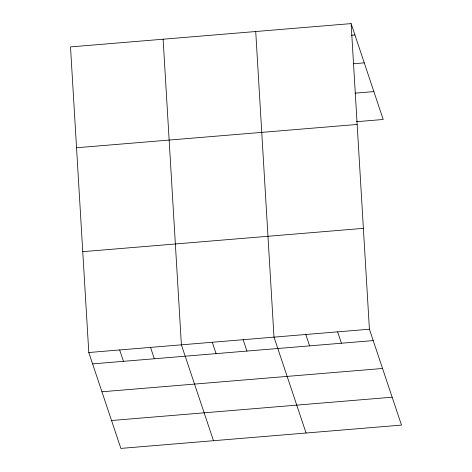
<?xml version="1.0" encoding="UTF-8"?>
<svg xmlns="http://www.w3.org/2000/svg" width="472" height="472" viewBox="0 0 472 472"><rect width="100%" height="100%" fill="white"/><g stroke="black" fill="none" stroke-linecap="round" stroke-linejoin="round"><path stroke-width="0.71" d="M351.127 23.6L70.505 46.905L88.795 352.519L120.873 448.4L401.495 425.095L369.411 329.214L351.127 23.6L383.205 119.481L356.46 121.699M351.315 35.27L354.932 34.969M353.416 63.761L364.26 62.859M355.08 93.155L373.877 91.592M76.541 147.76L357.162 124.455M82.759 251.67L363.375 228.359M88.795 352.519L369.411 329.214M92.6 363.888L373.216 340.583M101.928 391.778L382.55 368.473M111.545 420.511L392.161 397.206M337.61 331.851L341.415 343.221M305.803 334.495L309.608 345.864M306.08 433.019L274.002 337.138L255.718 31.524M243.133 339.698L246.939 351.068M212.264 342.265L216.07 353.634M213.48 440.706L181.395 344.826L163.111 39.217M150.533 347.392L154.332 358.761M119.664 349.958L123.463 361.328"/></g></svg>
